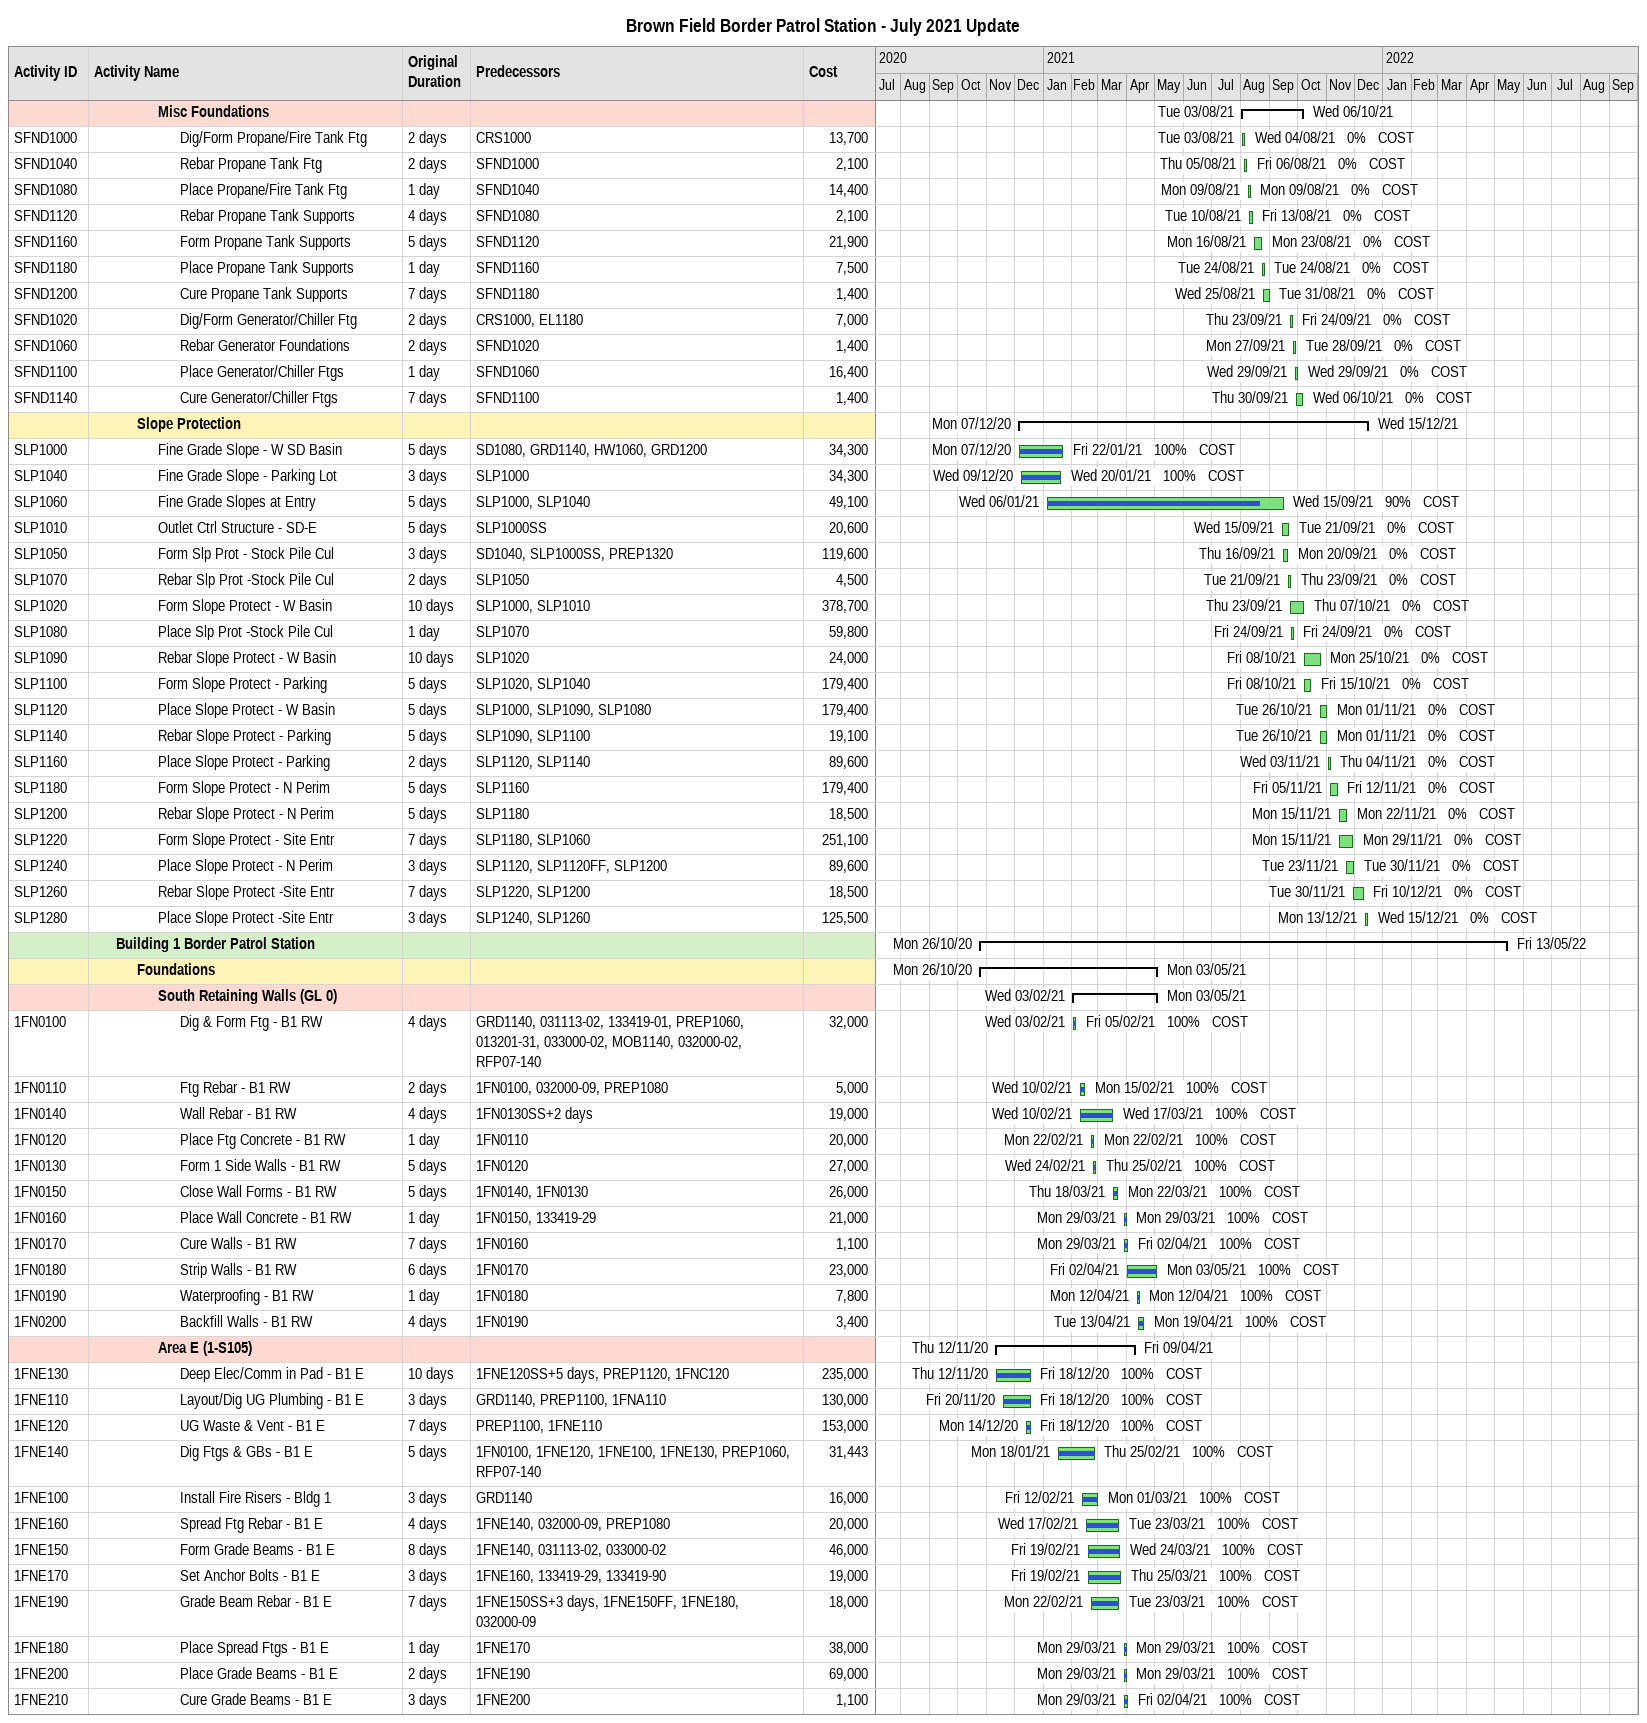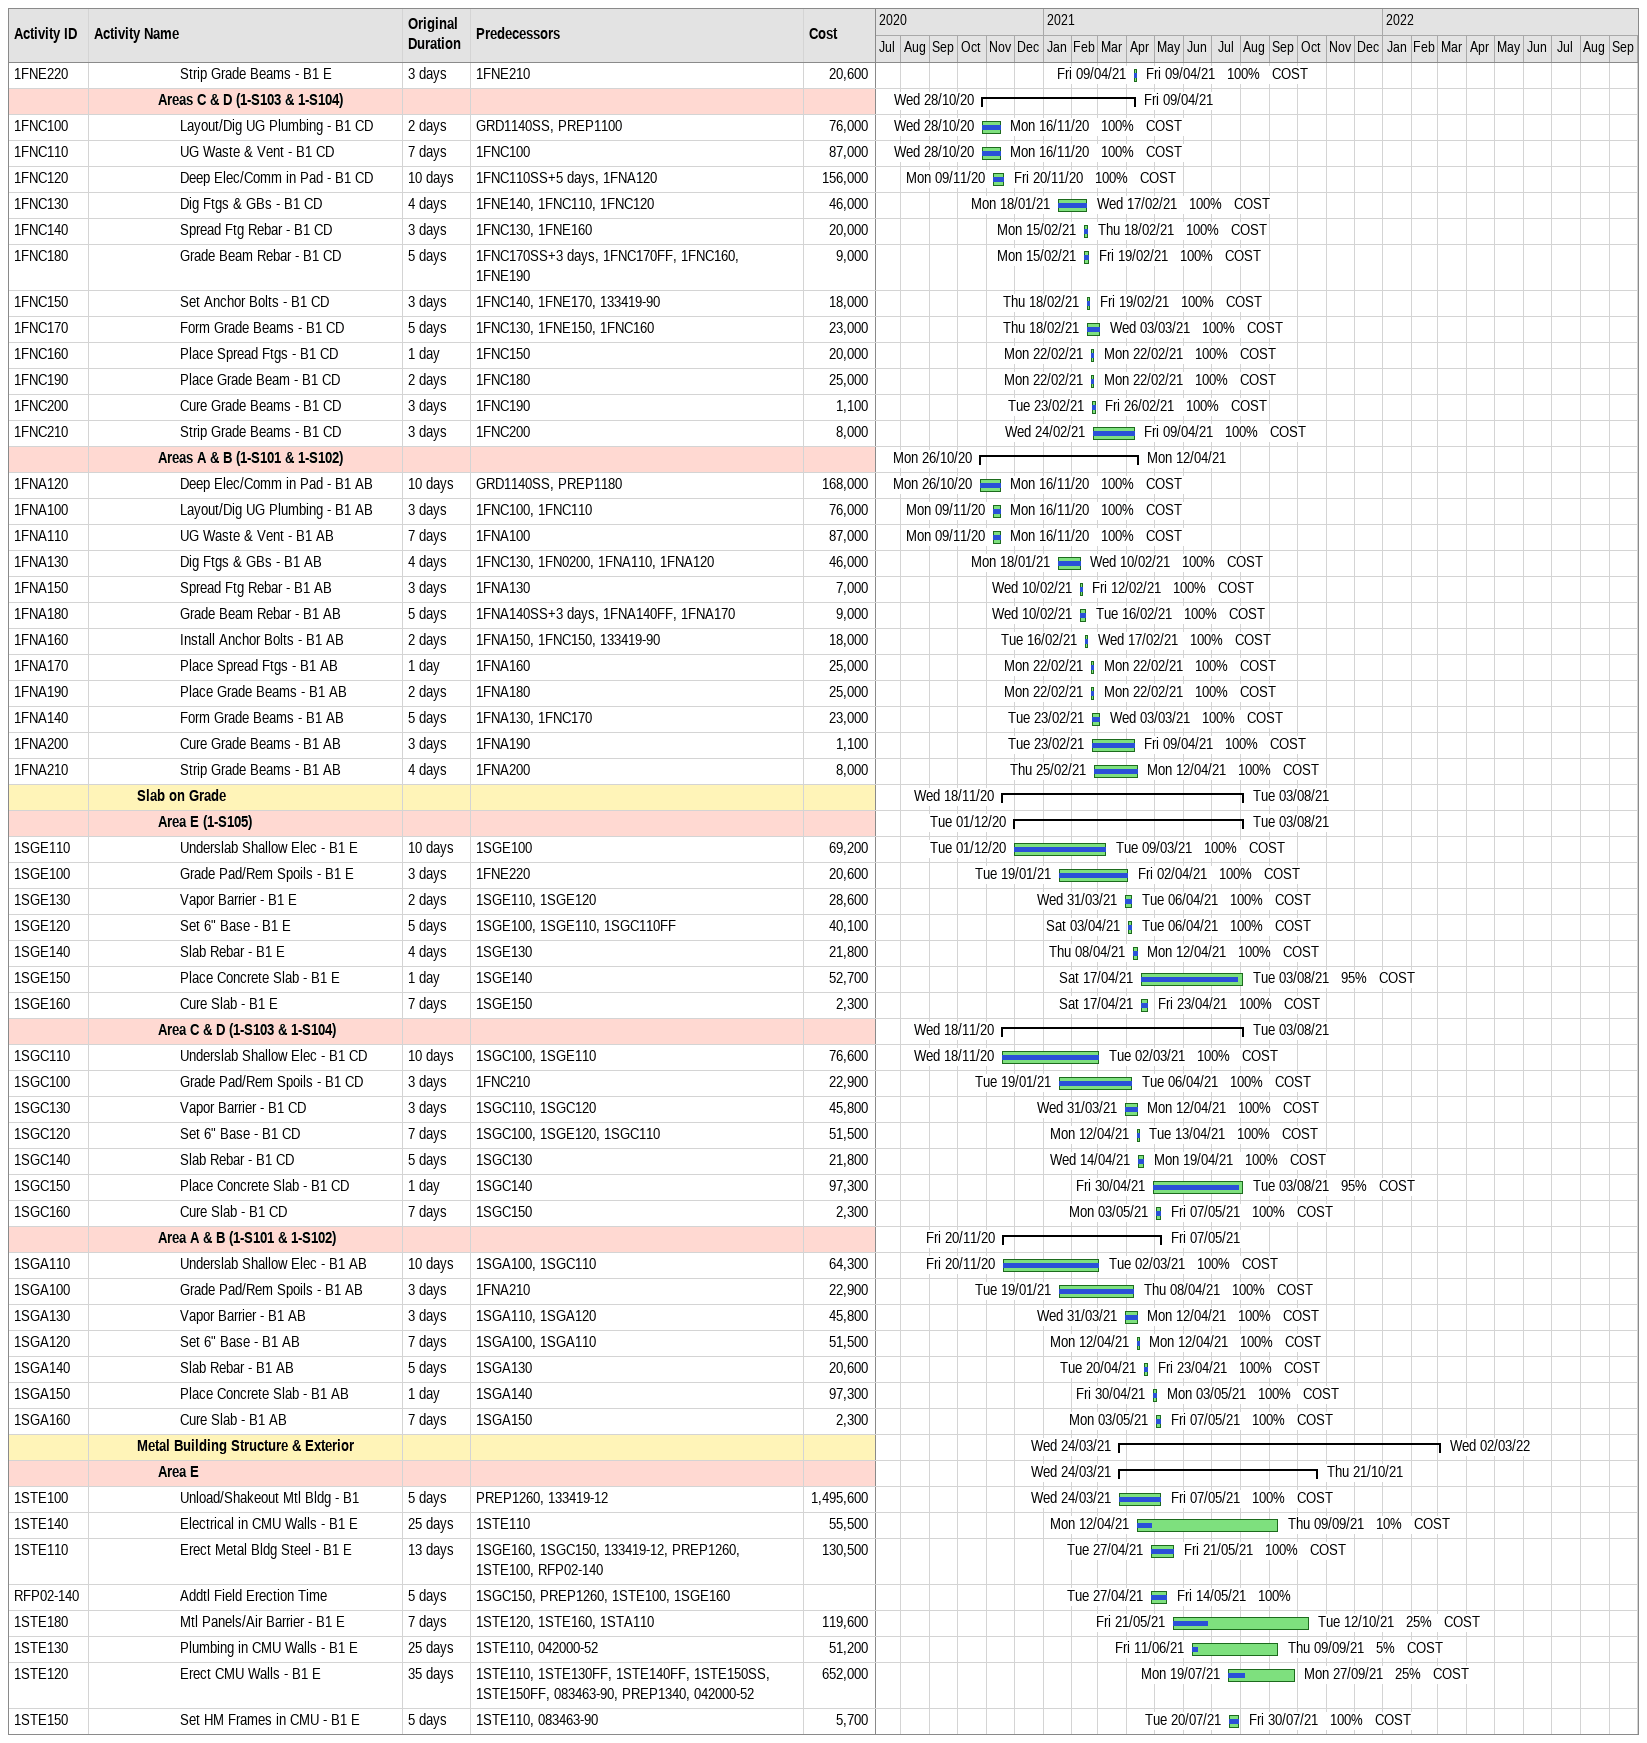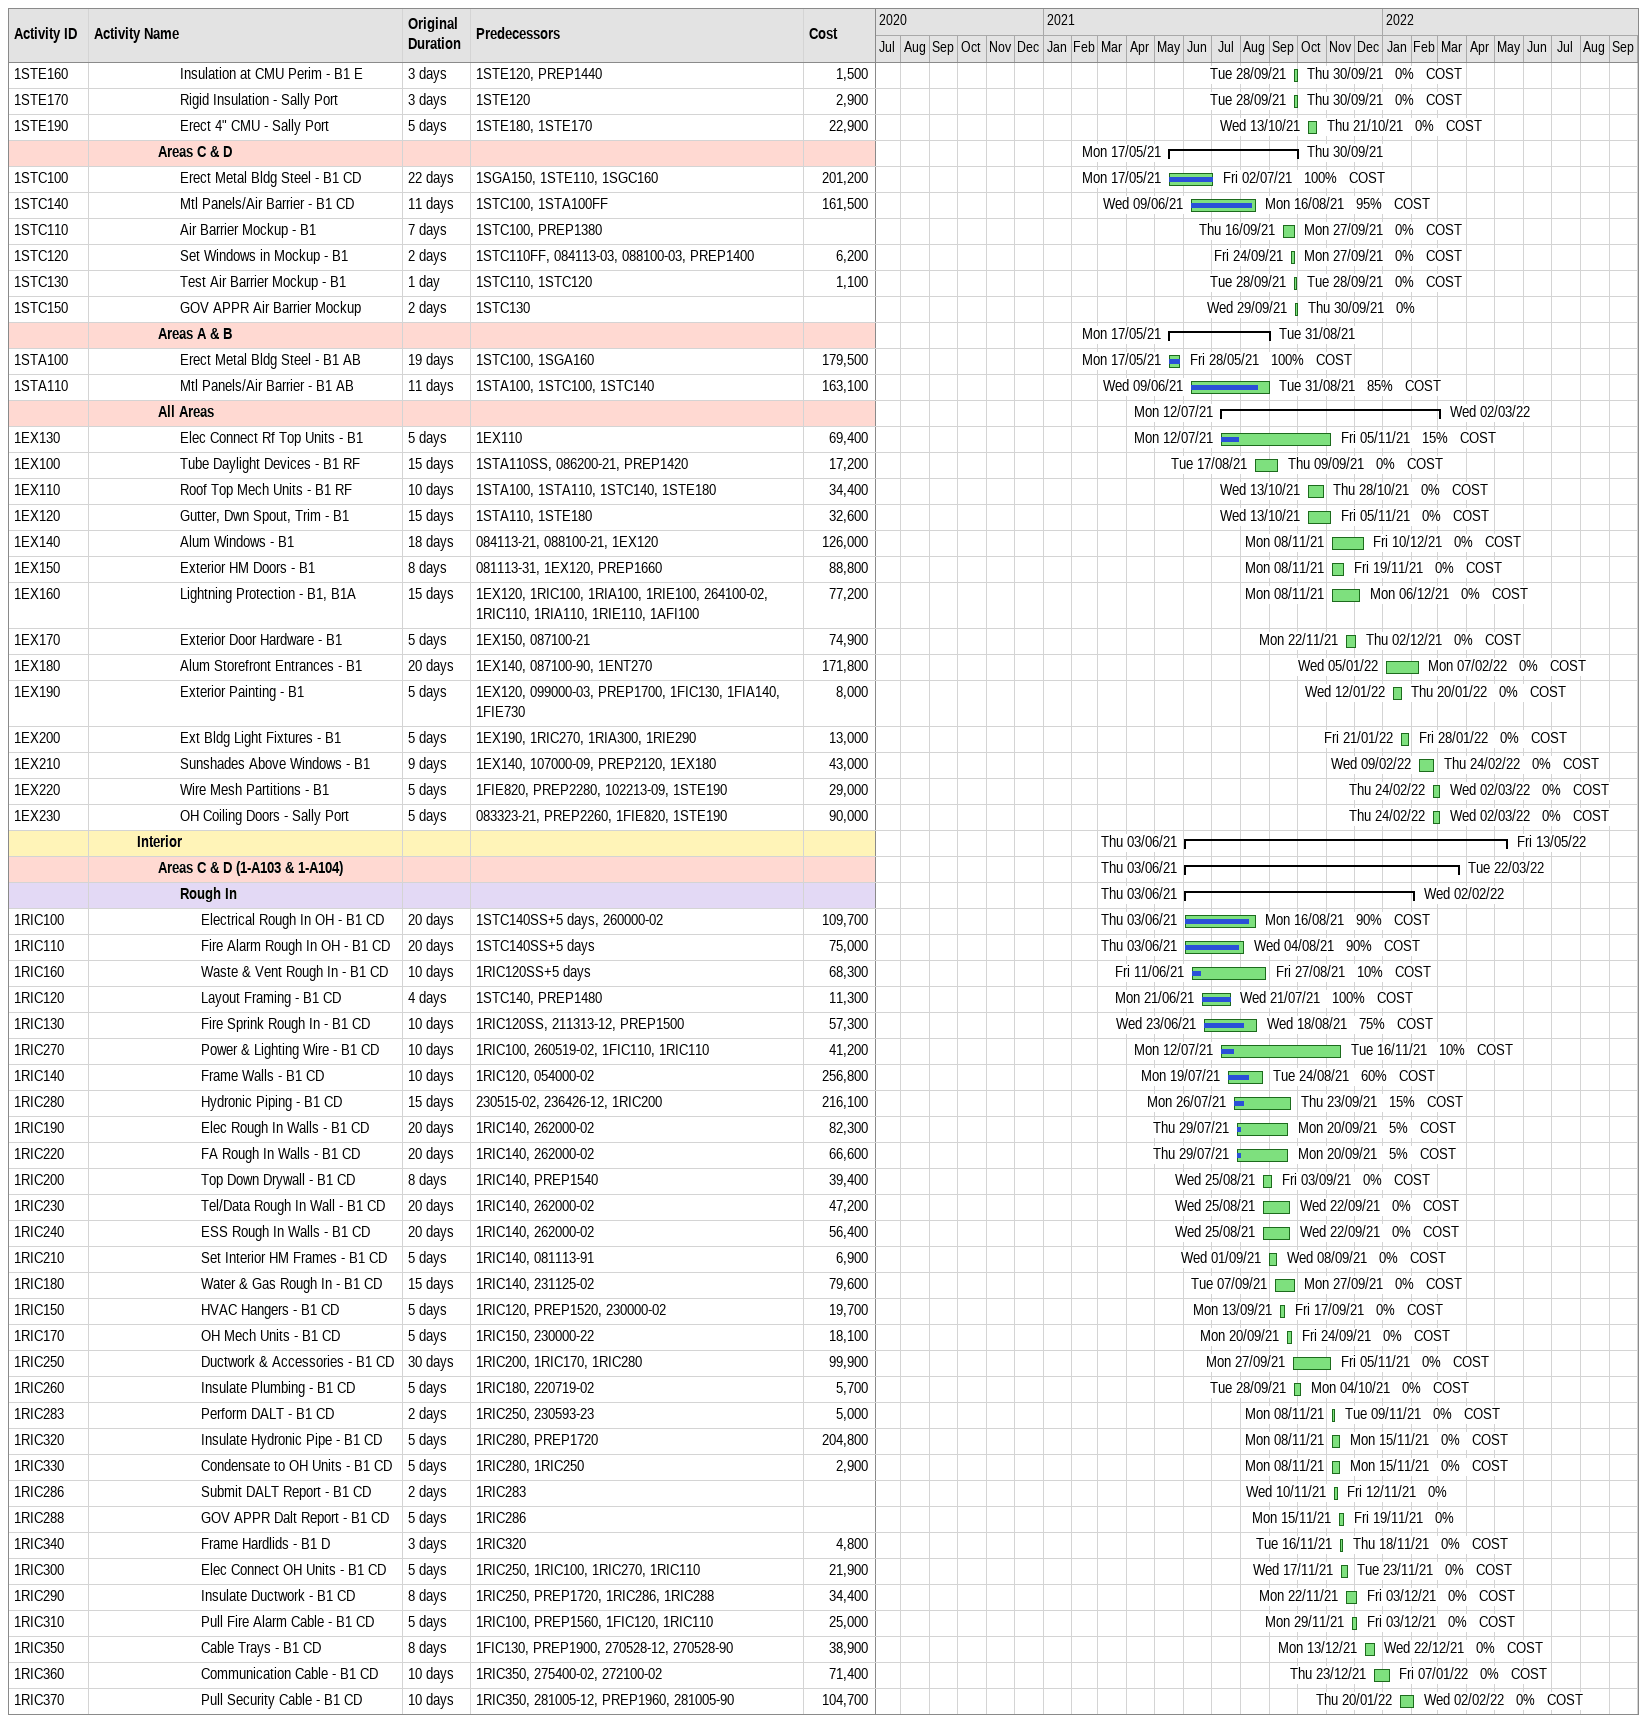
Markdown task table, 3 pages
Brown Field Border Patrol Station - July 2021 Update

| ID | Level | Task | Original duration | Start | Finish | Predecessors | Resources | % complete | Cost |
|---|---|---|---|---|---|---|---|---|---|
|  | 4 | **Misc Foundations** |  | 2021-08-03 | 2021-10-06 |  |  |  |  |
| SFND1000 | 5 | Dig/Form Propane/Fire Tank Ftg | 2d | 2021-08-03 | 2021-08-04 | CRS1000 | COST | 0 | 13700 |
| SFND1040 | 5 | Rebar Propane Tank Ftg | 2d | 2021-08-05 | 2021-08-06 | SFND1000 | COST | 0 | 2100 |
| SFND1080 | 5 | Place Propane/Fire Tank Ftg | 1d | 2021-08-09 | 2021-08-09 | SFND1040 | COST | 0 | 14400 |
| SFND1120 | 5 | Rebar Propane Tank Supports | 4d | 2021-08-10 | 2021-08-13 | SFND1080 | COST | 0 | 2100 |
| SFND1160 | 5 | Form Propane Tank Supports | 5d | 2021-08-16 | 2021-08-23 | SFND1120 | COST | 0 | 21900 |
| SFND1180 | 5 | Place Propane Tank Supports | 1d | 2021-08-24 | 2021-08-24 | SFND1160 | COST | 0 | 7500 |
| SFND1200 | 5 | Cure Propane Tank Supports | 7d | 2021-08-25 | 2021-08-31 | SFND1180 | COST | 0 | 1400 |
| SFND1020 | 5 | Dig/Form Generator/Chiller Ftg | 2d | 2021-09-23 | 2021-09-24 | CRS1000, EL1180 | COST | 0 | 7000 |
| SFND1060 | 5 | Rebar Generator Foundations | 2d | 2021-09-27 | 2021-09-28 | SFND1020 | COST | 0 | 1400 |
| SFND1100 | 5 | Place Generator/Chiller Ftgs | 1d | 2021-09-29 | 2021-09-29 | SFND1060 | COST | 0 | 16400 |
| SFND1140 | 5 | Cure Generator/Chiller Ftgs | 7d | 2021-09-30 | 2021-10-06 | SFND1100 | COST | 0 | 1400 |
|  | 3 | **Slope Protection** |  | 2020-12-07 | 2021-12-15 |  |  |  |  |
| SLP1000 | 4 | Fine Grade Slope - W SD Basin | 5d | 2020-12-07 | 2021-01-22 | SD1080, GRD1140, HW1060, GRD1200 | COST | 100 | 34300 |
| SLP1040 | 4 | Fine Grade Slope - Parking Lot | 3d | 2020-12-09 | 2021-01-20 | SLP1000 | COST | 100 | 34300 |
| SLP1060 | 4 | Fine Grade Slopes at Entry | 5d | 2021-01-06 | 2021-09-15 | SLP1000, SLP1040 | COST | 90 | 49100 |
| SLP1010 | 4 | Outlet Ctrl Structure - SD-E | 5d | 2021-09-15 | 2021-09-21 | SLP1000SS | COST | 0 | 20600 |
| SLP1050 | 4 | Form Slp Prot - Stock Pile Cul | 3d | 2021-09-16 | 2021-09-20 | SD1040, SLP1000SS, PREP1320 | COST | 0 | 119600 |
| SLP1070 | 4 | Rebar Slp Prot -Stock Pile Cul | 2d | 2021-09-21 | 2021-09-23 | SLP1050 | COST | 0 | 4500 |
| SLP1020 | 4 | Form Slope Protect - W Basin | 10d | 2021-09-23 | 2021-10-07 | SLP1000, SLP1010 | COST | 0 | 378700 |
| SLP1080 | 4 | Place Slp Prot -Stock Pile Cul | 1d | 2021-09-24 | 2021-09-24 | SLP1070 | COST | 0 | 59800 |
| SLP1090 | 4 | Rebar Slope Protect - W Basin | 10d | 2021-10-08 | 2021-10-25 | SLP1020 | COST | 0 | 24000 |
| SLP1100 | 4 | Form Slope Protect - Parking | 5d | 2021-10-08 | 2021-10-15 | SLP1020, SLP1040 | COST | 0 | 179400 |
| SLP1120 | 4 | Place Slope Protect - W Basin | 5d | 2021-10-26 | 2021-11-01 | SLP1000, SLP1090, SLP1080 | COST | 0 | 179400 |
| SLP1140 | 4 | Rebar Slope Protect - Parking | 5d | 2021-10-26 | 2021-11-01 | SLP1090, SLP1100 | COST | 0 | 19100 |
| SLP1160 | 4 | Place Slope Protect - Parking | 2d | 2021-11-03 | 2021-11-04 | SLP1120, SLP1140 | COST | 0 | 89600 |
| SLP1180 | 4 | Form Slope Protect - N Perim | 5d | 2021-11-05 | 2021-11-12 | SLP1160 | COST | 0 | 179400 |
| SLP1200 | 4 | Rebar Slope Protect - N Perim | 5d | 2021-11-15 | 2021-11-22 | SLP1180 | COST | 0 | 18500 |
| SLP1220 | 4 | Form Slope Protect - Site Entr | 7d | 2021-11-15 | 2021-11-29 | SLP1180, SLP1060 | COST | 0 | 251100 |
| SLP1240 | 4 | Place Slope Protect - N Perim | 3d | 2021-11-23 | 2021-11-30 | SLP1120, SLP1120FF, SLP1200 | COST | 0 | 89600 |
| SLP1260 | 4 | Rebar Slope Protect -Site Entr | 7d | 2021-11-30 | 2021-12-10 | SLP1220, SLP1200 | COST | 0 | 18500 |
| SLP1280 | 4 | Place Slope Protect -Site Entr | 3d | 2021-12-13 | 2021-12-15 | SLP1240, SLP1260 | COST | 0 | 125500 |
|  | 2 | **Building 1 Border Patrol Station** |  | 2020-10-26 | 2022-05-13 |  |  |  |  |
|  | 3 | **Foundations** |  | 2020-10-26 | 2021-05-03 |  |  |  |  |
|  | 4 | **South Retaining Walls (GL 0)** |  | 2021-02-03 | 2021-05-03 |  |  |  |  |
| 1FN0100 | 5 | Dig & Form Ftg - B1 RW | 4d | 2021-02-03 | 2021-02-05 | GRD1140, 031113-02, 133419-01, PREP1060, 013201-31, 033000-02, MOB1140, 032000-02, RFP07-140 | COST | 100 | 32000 |
| 1FN0110 | 5 | Ftg Rebar - B1 RW | 2d | 2021-02-10 | 2021-02-15 | 1FN0100, 032000-09, PREP1080 | COST | 100 | 5000 |
| 1FN0140 | 5 | Wall Rebar - B1 RW | 4d | 2021-02-10 | 2021-03-17 | 1FN0130SS+2d | COST | 100 | 19000 |
| 1FN0120 | 5 | Place Ftg Concrete - B1 RW | 1d | 2021-02-22 | 2021-02-22 | 1FN0110 | COST | 100 | 20000 |
| 1FN0130 | 5 | Form 1 Side Walls - B1 RW | 5d | 2021-02-24 | 2021-02-25 | 1FN0120 | COST | 100 | 27000 |
| 1FN0150 | 5 | Close Wall Forms - B1 RW | 5d | 2021-03-18 | 2021-03-22 | 1FN0140, 1FN0130 | COST | 100 | 26000 |
| 1FN0160 | 5 | Place Wall Concrete - B1 RW | 1d | 2021-03-29 | 2021-03-29 | 1FN0150, 133419-29 | COST | 100 | 21000 |
| 1FN0170 | 5 | Cure Walls - B1 RW | 7d | 2021-03-29 | 2021-04-02 | 1FN0160 | COST | 100 | 1100 |
| 1FN0180 | 5 | Strip Walls - B1 RW | 6d | 2021-04-02 | 2021-05-03 | 1FN0170 | COST | 100 | 23000 |
| 1FN0190 | 5 | Waterproofing - B1 RW | 1d | 2021-04-12 | 2021-04-12 | 1FN0180 | COST | 100 | 7800 |
| 1FN0200 | 5 | Backfill Walls - B1 RW | 4d | 2021-04-13 | 2021-04-19 | 1FN0190 | COST | 100 | 3400 |
|  | 4 | **Area E (1-S105)** |  | 2020-11-12 | 2021-04-09 |  |  |  |  |
| 1FNE130 | 5 | Deep Elec/Comm in Pad - B1 E | 10d | 2020-11-12 | 2020-12-18 | 1FNE120SS+5d, PREP1120, 1FNC120 | COST | 100 | 235000 |
| 1FNE110 | 5 | Layout/Dig UG Plumbing - B1 E | 3d | 2020-11-20 | 2020-12-18 | GRD1140, PREP1100, 1FNA110 | COST | 100 | 130000 |
| 1FNE120 | 5 | UG Waste & Vent - B1 E | 7d | 2020-12-14 | 2020-12-18 | PREP1100, 1FNE110 | COST | 100 | 153000 |
| 1FNE140 | 5 | Dig Ftgs & GBs - B1 E | 5d | 2021-01-18 | 2021-02-25 | 1FN0100, 1FNE120, 1FNE100, 1FNE130, PREP1060, RFP07-140 | COST | 100 | 31443 |
| 1FNE100 | 5 | Install Fire Risers - Bldg 1 | 3d | 2021-02-12 | 2021-03-01 | GRD1140 | COST | 100 | 16000 |
| 1FNE160 | 5 | Spread Ftg Rebar - B1 E | 4d | 2021-02-17 | 2021-03-23 | 1FNE140, 032000-09, PREP1080 | COST | 100 | 20000 |
| 1FNE150 | 5 | Form Grade Beams - B1 E | 8d | 2021-02-19 | 2021-03-24 | 1FNE140, 031113-02, 033000-02 | COST | 100 | 46000 |
| 1FNE170 | 5 | Set Anchor Bolts - B1 E | 3d | 2021-02-19 | 2021-03-25 | 1FNE160, 133419-29, 133419-90 | COST | 100 | 19000 |
| 1FNE190 | 5 | Grade Beam Rebar - B1 E | 7d | 2021-02-22 | 2021-03-23 | 1FNE150SS+3d, 1FNE150FF, 1FNE180, 032000-09 | COST | 100 | 18000 |
| 1FNE180 | 5 | Place Spread Ftgs - B1 E | 1d | 2021-03-29 | 2021-03-29 | 1FNE170 | COST | 100 | 38000 |
| 1FNE200 | 5 | Place Grade Beams - B1 E | 2d | 2021-03-29 | 2021-03-29 | 1FNE190 | COST | 100 | 69000 |
| 1FNE210 | 5 | Cure Grade Beams - B1 E | 3d | 2021-03-29 | 2021-04-02 | 1FNE200 | COST | 100 | 1100 |
| 1FNE220 | 5 | Strip Grade Beams - B1 E | 3d | 2021-04-09 | 2021-04-09 | 1FNE210 | COST | 100 | 20600 |
|  | 4 | **Areas C & D (1-S103 & 1-S104)** |  | 2020-10-28 | 2021-04-09 |  |  |  |  |
| 1FNC100 | 5 | Layout/Dig UG Plumbing - B1 CD | 2d | 2020-10-28 | 2020-11-16 | GRD1140SS, PREP1100 | COST | 100 | 76000 |
| 1FNC110 | 5 | UG Waste & Vent - B1 CD | 7d | 2020-10-28 | 2020-11-16 | 1FNC100 | COST | 100 | 87000 |
| 1FNC120 | 5 | Deep Elec/Comm in Pad - B1 CD | 10d | 2020-11-09 | 2020-11-20 | 1FNC110SS+5d, 1FNA120 | COST | 100 | 156000 |
| 1FNC130 | 5 | Dig Ftgs & GBs - B1 CD | 4d | 2021-01-18 | 2021-02-17 | 1FNE140, 1FNC110, 1FNC120 | COST | 100 | 46000 |
| 1FNC140 | 5 | Spread Ftg Rebar - B1 CD | 3d | 2021-02-15 | 2021-02-18 | 1FNC130, 1FNE160 | COST | 100 | 20000 |
| 1FNC180 | 5 | Grade Beam Rebar - B1 CD | 5d | 2021-02-15 | 2021-02-19 | 1FNC170SS+3d, 1FNC170FF, 1FNC160, 1FNE190 | COST | 100 | 9000 |
| 1FNC150 | 5 | Set Anchor Bolts - B1 CD | 3d | 2021-02-18 | 2021-02-19 | 1FNC140, 1FNE170, 133419-90 | COST | 100 | 18000 |
| 1FNC170 | 5 | Form Grade Beams - B1 CD | 5d | 2021-02-18 | 2021-03-03 | 1FNC130, 1FNE150, 1FNC160 | COST | 100 | 23000 |
| 1FNC160 | 5 | Place Spread Ftgs - B1 CD | 1d | 2021-02-22 | 2021-02-22 | 1FNC150 | COST | 100 | 20000 |
| 1FNC190 | 5 | Place Grade Beam - B1 CD | 2d | 2021-02-22 | 2021-02-22 | 1FNC180 | COST | 100 | 25000 |
| 1FNC200 | 5 | Cure Grade Beams - B1 CD | 3d | 2021-02-23 | 2021-02-26 | 1FNC190 | COST | 100 | 1100 |
| 1FNC210 | 5 | Strip Grade Beams - B1 CD | 3d | 2021-02-24 | 2021-04-09 | 1FNC200 | COST | 100 | 8000 |
|  | 4 | **Areas A & B (1-S101 & 1-S102)** |  | 2020-10-26 | 2021-04-12 |  |  |  |  |
| 1FNA120 | 5 | Deep Elec/Comm in Pad - B1 AB | 10d | 2020-10-26 | 2020-11-16 | GRD1140SS, PREP1180 | COST | 100 | 168000 |
| 1FNA100 | 5 | Layout/Dig UG Plumbing - B1 AB | 3d | 2020-11-09 | 2020-11-16 | 1FNC100, 1FNC110 | COST | 100 | 76000 |
| 1FNA110 | 5 | UG Waste & Vent - B1 AB | 7d | 2020-11-09 | 2020-11-16 | 1FNA100 | COST | 100 | 87000 |
| 1FNA130 | 5 | Dig Ftgs & GBs - B1 AB | 4d | 2021-01-18 | 2021-02-10 | 1FNC130, 1FN0200, 1FNA110, 1FNA120 | COST | 100 | 46000 |
| 1FNA150 | 5 | Spread Ftg Rebar - B1 AB | 3d | 2021-02-10 | 2021-02-12 | 1FNA130 | COST | 100 | 7000 |
| 1FNA180 | 5 | Grade Beam Rebar - B1 AB | 5d | 2021-02-10 | 2021-02-16 | 1FNA140SS+3d, 1FNA140FF, 1FNA170 | COST | 100 | 9000 |
| 1FNA160 | 5 | Install Anchor Bolts - B1 AB | 2d | 2021-02-16 | 2021-02-17 | 1FNA150, 1FNC150, 133419-90 | COST | 100 | 18000 |
| 1FNA170 | 5 | Place Spread Ftgs - B1 AB | 1d | 2021-02-22 | 2021-02-22 | 1FNA160 | COST | 100 | 25000 |
| 1FNA190 | 5 | Place Grade Beams - B1 AB | 2d | 2021-02-22 | 2021-02-22 | 1FNA180 | COST | 100 | 25000 |
| 1FNA140 | 5 | Form Grade Beams - B1 AB | 5d | 2021-02-23 | 2021-03-03 | 1FNA130, 1FNC170 | COST | 100 | 23000 |
| 1FNA200 | 5 | Cure Grade Beams - B1 AB | 3d | 2021-02-23 | 2021-04-09 | 1FNA190 | COST | 100 | 1100 |
| 1FNA210 | 5 | Strip Grade Beams - B1 AB | 4d | 2021-02-25 | 2021-04-12 | 1FNA200 | COST | 100 | 8000 |
|  | 3 | **Slab on Grade** |  | 2020-11-18 | 2021-08-03 |  |  |  |  |
|  | 4 | **Area E (1-S105)** |  | 2020-12-01 | 2021-08-03 |  |  |  |  |
| 1SGE110 | 5 | Underslab Shallow Elec - B1 E | 10d | 2020-12-01 | 2021-03-09 | 1SGE100 | COST | 100 | 69200 |
| 1SGE100 | 5 | Grade Pad/Rem Spoils - B1 E | 3d | 2021-01-19 | 2021-04-02 | 1FNE220 | COST | 100 | 20600 |
| 1SGE130 | 5 | Vapor Barrier - B1 E | 2d | 2021-03-31 | 2021-04-06 | 1SGE110, 1SGE120 | COST | 100 | 28600 |
| 1SGE120 | 5 | Set 6" Base - B1 E | 5d | 2021-04-03 | 2021-04-06 | 1SGE100, 1SGE110, 1SGC110FF | COST | 100 | 40100 |
| 1SGE140 | 5 | Slab Rebar - B1 E | 4d | 2021-04-08 | 2021-04-12 | 1SGE130 | COST | 100 | 21800 |
| 1SGE150 | 5 | Place Concrete Slab - B1 E | 1d | 2021-04-17 | 2021-08-03 | 1SGE140 | COST | 95 | 52700 |
| 1SGE160 | 5 | Cure Slab - B1 E | 7d | 2021-04-17 | 2021-04-23 | 1SGE150 | COST | 100 | 2300 |
|  | 4 | **Area C & D (1-S103 & 1-S104)** |  | 2020-11-18 | 2021-08-03 |  |  |  |  |
| 1SGC110 | 5 | Underslab Shallow Elec - B1 CD | 10d | 2020-11-18 | 2021-03-02 | 1SGC100, 1SGE110 | COST | 100 | 76600 |
| 1SGC100 | 5 | Grade Pad/Rem Spoils - B1 CD | 3d | 2021-01-19 | 2021-04-06 | 1FNC210 | COST | 100 | 22900 |
| 1SGC130 | 5 | Vapor Barrier - B1 CD | 3d | 2021-03-31 | 2021-04-12 | 1SGC110, 1SGC120 | COST | 100 | 45800 |
| 1SGC120 | 5 | Set 6" Base - B1 CD | 7d | 2021-04-12 | 2021-04-13 | 1SGC100, 1SGE120, 1SGC110 | COST | 100 | 51500 |
| 1SGC140 | 5 | Slab Rebar - B1 CD | 5d | 2021-04-14 | 2021-04-19 | 1SGC130 | COST | 100 | 21800 |
| 1SGC150 | 5 | Place Concrete Slab - B1 CD | 1d | 2021-04-30 | 2021-08-03 | 1SGC140 | COST | 95 | 97300 |
| 1SGC160 | 5 | Cure Slab - B1 CD | 7d | 2021-05-03 | 2021-05-07 | 1SGC150 | COST | 100 | 2300 |
|  | 4 | **Area A & B (1-S101 & 1-S102)** |  | 2020-11-20 | 2021-05-07 |  |  |  |  |
| 1SGA110 | 5 | Underslab Shallow Elec - B1 AB | 10d | 2020-11-20 | 2021-03-02 | 1SGA100, 1SGC110 | COST | 100 | 64300 |
| 1SGA100 | 5 | Grade Pad/Rem Spoils - B1 AB | 3d | 2021-01-19 | 2021-04-08 | 1FNA210 | COST | 100 | 22900 |
| 1SGA130 | 5 | Vapor Barrier - B1 AB | 3d | 2021-03-31 | 2021-04-12 | 1SGA110, 1SGA120 | COST | 100 | 45800 |
| 1SGA120 | 5 | Set 6" Base - B1 AB | 7d | 2021-04-12 | 2021-04-12 | 1SGA100, 1SGA110 | COST | 100 | 51500 |
| 1SGA140 | 5 | Slab Rebar - B1 AB | 5d | 2021-04-20 | 2021-04-23 | 1SGA130 | COST | 100 | 20600 |
| 1SGA150 | 5 | Place Concrete Slab - B1 AB | 1d | 2021-04-30 | 2021-05-03 | 1SGA140 | COST | 100 | 97300 |
| 1SGA160 | 5 | Cure Slab - B1 AB | 7d | 2021-05-03 | 2021-05-07 | 1SGA150 | COST | 100 | 2300 |
|  | 3 | **Metal Building Structure & Exterior** |  | 2021-03-24 | 2022-03-02 |  |  |  |  |
|  | 4 | **Area E** |  | 2021-03-24 | 2021-10-21 |  |  |  |  |
| 1STE100 | 5 | Unload/Shakeout Mtl Bldg - B1 | 5d | 2021-03-24 | 2021-05-07 | PREP1260, 133419-12 | COST | 100 | 1495600 |
| 1STE140 | 5 | Electrical in CMU Walls - B1 E | 25d | 2021-04-12 | 2021-09-09 | 1STE110 | COST | 10 | 55500 |
| 1STE110 | 5 | Erect Metal Bldg Steel - B1 E | 13d | 2021-04-27 | 2021-05-21 | 1SGE160, 1SGC150, 133419-12, PREP1260, 1STE100, RFP02-140 | COST | 100 | 130500 |
| RFP02-140 | 5 | Addtl Field Erection Time | 5d | 2021-04-27 | 2021-05-14 | 1SGC150, PREP1260, 1STE100, 1SGE160 |  | 100 |  |
| 1STE180 | 5 | Mtl Panels/Air Barrier - B1 E | 7d | 2021-05-21 | 2021-10-12 | 1STE120, 1STE160, 1STA110 | COST | 25 | 119600 |
| 1STE130 | 5 | Plumbing in CMU Walls - B1 E | 25d | 2021-06-11 | 2021-09-09 | 1STE110, 042000-52 | COST | 5 | 51200 |
| 1STE120 | 5 | Erect CMU Walls - B1 E | 35d | 2021-07-19 | 2021-09-27 | 1STE110, 1STE130FF, 1STE140FF, 1STE150SS, 1STE150FF, 083463-90, PREP1340, 042000-52 | COST | 25 | 652000 |
| 1STE150 | 5 | Set HM Frames in CMU - B1 E | 5d | 2021-07-20 | 2021-07-30 | 1STE110, 083463-90 | COST | 100 | 5700 |
| 1STE160 | 5 | Insulation at CMU Perim - B1 E | 3d | 2021-09-28 | 2021-09-30 | 1STE120, PREP1440 | COST | 0 | 1500 |
| 1STE170 | 5 | Rigid Insulation - Sally Port | 3d | 2021-09-28 | 2021-09-30 | 1STE120 | COST | 0 | 2900 |
| 1STE190 | 5 | Erect 4" CMU - Sally Port | 5d | 2021-10-13 | 2021-10-21 | 1STE180, 1STE170 | COST | 0 | 22900 |
|  | 4 | **Areas C & D** |  | 2021-05-17 | 2021-09-30 |  |  |  |  |
| 1STC100 | 5 | Erect Metal Bldg Steel - B1 CD | 22d | 2021-05-17 | 2021-07-02 | 1SGA150, 1STE110, 1SGC160 | COST | 100 | 201200 |
| 1STC140 | 5 | Mtl Panels/Air Barrier - B1 CD | 11d | 2021-06-09 | 2021-08-16 | 1STC100, 1STA100FF | COST | 95 | 161500 |
| 1STC110 | 5 | Air Barrier Mockup - B1 | 7d | 2021-09-16 | 2021-09-27 | 1STC100, PREP1380 | COST | 0 |  |
| 1STC120 | 5 | Set Windows in Mockup - B1 | 2d | 2021-09-24 | 2021-09-27 | 1STC110FF, 084113-03, 088100-03, PREP1400 | COST | 0 | 6200 |
| 1STC130 | 5 | Test Air Barrier Mockup - B1 | 1d | 2021-09-28 | 2021-09-28 | 1STC110, 1STC120 | COST | 0 | 1100 |
| 1STC150 | 5 | GOV APPR Air Barrier Mockup | 2d | 2021-09-29 | 2021-09-30 | 1STC130 |  | 0 |  |
|  | 4 | **Areas A & B** |  | 2021-05-17 | 2021-08-31 |  |  |  |  |
| 1STA100 | 5 | Erect Metal Bldg Steel - B1 AB | 19d | 2021-05-17 | 2021-05-28 | 1STC100, 1SGA160 | COST | 100 | 179500 |
| 1STA110 | 5 | Mtl Panels/Air Barrier - B1 AB | 11d | 2021-06-09 | 2021-08-31 | 1STA100, 1STC100, 1STC140 | COST | 85 | 163100 |
|  | 4 | **All Areas** |  | 2021-07-12 | 2022-03-02 |  |  |  |  |
| 1EX130 | 5 | Elec Connect Rf Top Units - B1 | 5d | 2021-07-12 | 2021-11-05 | 1EX110 | COST | 15 | 69400 |
| 1EX100 | 5 | Tube Daylight Devices - B1 RF | 15d | 2021-08-17 | 2021-09-09 | 1STA110SS, 086200-21, PREP1420 | COST | 0 | 17200 |
| 1EX110 | 5 | Roof Top Mech Units - B1 RF | 10d | 2021-10-13 | 2021-10-28 | 1STA100, 1STA110, 1STC140, 1STE180 | COST | 0 | 34400 |
| 1EX120 | 5 | Gutter, Dwn Spout, Trim - B1 | 15d | 2021-10-13 | 2021-11-05 | 1STA110, 1STE180 | COST | 0 | 32600 |
| 1EX140 | 5 | Alum Windows - B1 | 18d | 2021-11-08 | 2021-12-10 | 084113-21, 088100-21, 1EX120 | COST | 0 | 126000 |
| 1EX150 | 5 | Exterior HM Doors - B1 | 8d | 2021-11-08 | 2021-11-19 | 081113-31, 1EX120, PREP1660 | COST | 0 | 88800 |
| 1EX160 | 5 | Lightning Protection - B1, B1A | 15d | 2021-11-08 | 2021-12-06 | 1EX120, 1RIC100, 1RIA100, 1RIE100, 264100-02, 1RIC110, 1RIA110, 1RIE110, 1AFI100 | COST | 0 | 77200 |
| 1EX170 | 5 | Exterior Door Hardware - B1 | 5d | 2021-11-22 | 2021-12-02 | 1EX150, 087100-21 | COST | 0 | 74900 |
| 1EX180 | 5 | Alum Storefront Entrances - B1 | 20d | 2022-01-05 | 2022-02-07 | 1EX140, 087100-90, 1ENT270 | COST | 0 | 171800 |
| 1EX190 | 5 | Exterior Painting - B1 | 5d | 2022-01-12 | 2022-01-20 | 1EX120, 099000-03, PREP1700, 1FIC130, 1FIA140, 1FIE730 | COST | 0 | 8000 |
| 1EX200 | 5 | Ext Bldg Light Fixtures - B1 | 5d | 2022-01-21 | 2022-01-28 | 1EX190, 1RIC270, 1RIA300, 1RIE290 | COST | 0 | 13000 |
| 1EX210 | 5 | Sunshades Above Windows - B1 | 9d | 2022-02-09 | 2022-02-24 | 1EX140, 107000-09, PREP2120, 1EX180 | COST | 0 | 43000 |
| 1EX220 | 5 | Wire Mesh Partitions - B1 | 5d | 2022-02-24 | 2022-03-02 | 1FIE820, PREP2280, 102213-09, 1STE190 | COST | 0 | 29000 |
| 1EX230 | 5 | OH Coiling Doors - Sally Port | 5d | 2022-02-24 | 2022-03-02 | 083323-21, PREP2260, 1FIE820, 1STE190 | COST | 0 | 90000 |
|  | 3 | **Interior** |  | 2021-06-03 | 2022-05-13 |  |  |  |  |
|  | 4 | **Areas C & D (1-A103 & 1-A104)** |  | 2021-06-03 | 2022-03-22 |  |  |  |  |
|  | 5 | **Rough In** |  | 2021-06-03 | 2022-02-02 |  |  |  |  |
| 1RIC100 | 6 | Electrical Rough In OH - B1 CD | 20d | 2021-06-03 | 2021-08-16 | 1STC140SS+5d, 260000-02 | COST | 90 | 109700 |
| 1RIC110 | 6 | Fire Alarm Rough In OH - B1 CD | 20d | 2021-06-03 | 2021-08-04 | 1STC140SS+5d | COST | 90 | 75000 |
| 1RIC160 | 6 | Waste & Vent Rough In - B1 CD | 10d | 2021-06-11 | 2021-08-27 | 1RIC120SS+5d | COST | 10 | 68300 |
| 1RIC120 | 6 | Layout Framing - B1 CD | 4d | 2021-06-21 | 2021-07-21 | 1STC140, PREP1480 | COST | 100 | 11300 |
| 1RIC130 | 6 | Fire Sprink Rough In - B1 CD | 10d | 2021-06-23 | 2021-08-18 | 1RIC120SS, 211313-12, PREP1500 | COST | 75 | 57300 |
| 1RIC270 | 6 | Power & Lighting Wire - B1 CD | 10d | 2021-07-12 | 2021-11-16 | 1RIC100, 260519-02, 1FIC110, 1RIC110 | COST | 10 | 41200 |
| 1RIC140 | 6 | Frame Walls - B1 CD | 10d | 2021-07-19 | 2021-08-24 | 1RIC120, 054000-02 | COST | 60 | 256800 |
| 1RIC280 | 6 | Hydronic Piping - B1 CD | 15d | 2021-07-26 | 2021-09-23 | 230515-02, 236426-12, 1RIC200 | COST | 15 | 216100 |
| 1RIC190 | 6 | Elec Rough In Walls - B1 CD | 20d | 2021-07-29 | 2021-09-20 | 1RIC140, 262000-02 | COST | 5 | 82300 |
| 1RIC220 | 6 | FA Rough In Walls - B1 CD | 20d | 2021-07-29 | 2021-09-20 | 1RIC140, 262000-02 | COST | 5 | 66600 |
| 1RIC200 | 6 | Top Down Drywall - B1 CD | 8d | 2021-08-25 | 2021-09-03 | 1RIC140, PREP1540 | COST | 0 | 39400 |
| 1RIC230 | 6 | Tel/Data Rough In Wall - B1 CD | 20d | 2021-08-25 | 2021-09-22 | 1RIC140, 262000-02 | COST | 0 | 47200 |
| 1RIC240 | 6 | ESS Rough In Walls - B1 CD | 20d | 2021-08-25 | 2021-09-22 | 1RIC140, 262000-02 | COST | 0 | 56400 |
| 1RIC210 | 6 | Set Interior HM Frames - B1 CD | 5d | 2021-09-01 | 2021-09-08 | 1RIC140, 081113-91 | COST | 0 | 6900 |
| 1RIC180 | 6 | Water & Gas Rough In - B1 CD | 15d | 2021-09-07 | 2021-09-27 | 1RIC140, 231125-02 | COST | 0 | 79600 |
| 1RIC150 | 6 | HVAC Hangers - B1 CD | 5d | 2021-09-13 | 2021-09-17 | 1RIC120, PREP1520, 230000-02 | COST | 0 | 19700 |
| 1RIC170 | 6 | OH Mech Units - B1 CD | 5d | 2021-09-20 | 2021-09-24 | 1RIC150, 230000-22 | COST | 0 | 18100 |
| 1RIC250 | 6 | Ductwork & Accessories - B1 CD | 30d | 2021-09-27 | 2021-11-05 | 1RIC200, 1RIC170, 1RIC280 | COST | 0 | 99900 |
| 1RIC260 | 6 | Insulate Plumbing - B1 CD | 5d | 2021-09-28 | 2021-10-04 | 1RIC180, 220719-02 | COST | 0 | 5700 |
| 1RIC283 | 6 | Perform DALT - B1 CD | 2d | 2021-11-08 | 2021-11-09 | 1RIC250, 230593-23 | COST | 0 | 5000 |
| 1RIC320 | 6 | Insulate Hydronic Pipe - B1 CD | 5d | 2021-11-08 | 2021-11-15 | 1RIC280, PREP1720 | COST | 0 | 204800 |
| 1RIC330 | 6 | Condensate to OH Units - B1 CD | 5d | 2021-11-08 | 2021-11-15 | 1RIC280, 1RIC250 | COST | 0 | 2900 |
| 1RIC286 | 6 | Submit DALT Report - B1 CD | 2d | 2021-11-10 | 2021-11-12 | 1RIC283 |  | 0 |  |
| 1RIC288 | 6 | GOV APPR Dalt Report - B1 CD | 5d | 2021-11-15 | 2021-11-19 | 1RIC286 |  | 0 |  |
| 1RIC340 | 6 | Frame Hardlids - B1 D | 3d | 2021-11-16 | 2021-11-18 | 1RIC320 | COST | 0 | 4800 |
| 1RIC300 | 6 | Elec Connect OH Units - B1 CD | 5d | 2021-11-17 | 2021-11-23 | 1RIC250, 1RIC100, 1RIC270, 1RIC110 | COST | 0 | 21900 |
| 1RIC290 | 6 | Insulate Ductwork - B1 CD | 8d | 2021-11-22 | 2021-12-03 | 1RIC250, PREP1720, 1RIC286, 1RIC288 | COST | 0 | 34400 |
| 1RIC310 | 6 | Pull Fire Alarm Cable - B1 CD | 5d | 2021-11-29 | 2021-12-03 | 1RIC100, PREP1560, 1FIC120, 1RIC110 | COST | 0 | 25000 |
| 1RIC350 | 6 | Cable Trays - B1 CD | 8d | 2021-12-13 | 2021-12-22 | 1FIC130, PREP1900, 270528-12, 270528-90 | COST | 0 | 38900 |
| 1RIC360 | 6 | Communication Cable - B1 CD | 10d | 2021-12-23 | 2022-01-07 | 1RIC350, 275400-02, 272100-02 | COST | 0 | 71400 |
| 1RIC370 | 6 | Pull Security Cable - B1 CD | 10d | 2022-01-20 | 2022-02-02 | 1RIC350, 281005-12, PREP1960, 281005-90 | COST | 0 | 104700 |
